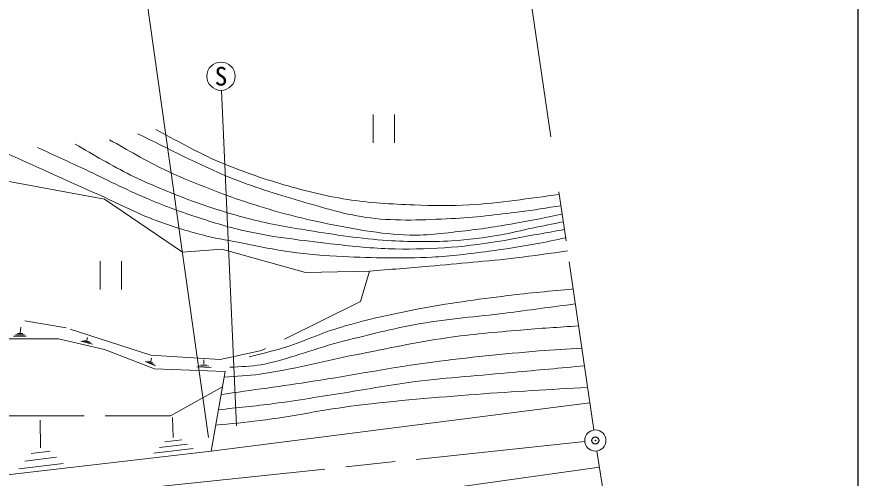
# Model space of a CAD drawing. Units: millimetres, scale not verified. Extents: x 40000 to 680000, y 20000 to 380000.
# Drawn here: x 519481 to 579000, y 281582 to 314177 of the extents above; entities that cross this region are included whole.
import ezdxf
from ezdxf.enums import TextEntityAlignment as Align

# ---------------------------------------------------------------- set-up
doc = ezdxf.new("R2010")
doc.units = ezdxf.units.MM
doc.header["$LTSCALE"] = 1000
doc.header["$PDMODE"] = 32
doc.header["$PDSIZE"] = 500
doc.linetypes.add('CHAIN', pattern=[18.5, 12, -1.5, 3.5, -1.5])
doc.linetypes.add('DASHED', pattern=[7.5, 6, -1.5])
for name, color, linetype, lineweight in [('M-BGD', 7, 'Continuous', 13), ('M-BGD-EXST', 7, 'Continuous', 13), ('M-BMK', 2, 'CHAIN', 13), ('M-BMK-SRVR', 3, 'Continuous', 13), ('M-STR-HTXT', 7, 'Continuous', 13), ('M-TTL-BAND', 7, 'Continuous', 25)]:
    doc.layers.add(name, color=color, linetype=linetype, lineweight=lineweight)
doc.layers.add('M-OTRS', color=6, linetype='Continuous')
doc.styles.add('ＭＳ ゴシック', font='')
doc.styles.get('ＭＳ ゴシック').set_extended_font_data('MS Gothic')

msp = doc.modelspace()

# ---------------------------------------------------------------- linework, layer by layer
at = {"layer": 'M-BGD'}
for p, q in [((516850, 302916), (525685, 301296)), ((525685, 301296), (531206, 297553)), ((531206, 297553), (533981, 297767)), ((533981, 297767), (539911, 296120)), ((539911, 296120), (544424, 296206)), ((519721, 291862), (519758, 292240)), ((520022, 291705), (519388, 291705)), ((519905, 291799), (519524, 291799)), ((522434, 291419), (517719, 291419)), ((520140, 291610), (519252, 291610)), ((525684, 290680), (522434, 291419)), ((524834, 291059), (524012, 291264)), ((524724, 291141), (524137, 291287)), ((524615, 291223), (524262, 291311)), ((524444, 291302), (524476, 291513)), ((529230, 289297), (525684, 290680)), ((528954, 289823), (529001, 290058)), ((532712, 289634), (532699, 289952)), ((529295, 289519), (528551, 289814)), ((529201, 289620), (528669, 289831)), ((529106, 289721), (528787, 289847)), ((534227, 289122), (529230, 289297)), ((533219, 289401), (532223, 289440)), ((533074, 289487), (532362, 289515)), ((532928, 289572), (532501, 289589)), ((533218, 283479), (534227, 289122)), ((533218, 283479), (560016, 286906)), ((530544, 284452), (530502, 285865)), ((521165, 283731), (521140, 285678)), ((531552, 283987), (529570, 283740)), ((531145, 284291), (529956, 284143)), ((518607, 281805), (533218, 283479)), ((521842, 283488), (520497, 283326)), ((531958, 283683), (529185, 283337)), ((522297, 283055), (520055, 282785)), ((522752, 282623), (519613, 282244)), ((548114, 280598), (560692, 282361))]:
    msp.add_line(p, q, dxfattribs=at)
at = {"layer": 'M-BGD', "linetype": 'DASHED'}
for p, q in [((544424, 296206), (543791, 294053)), ((543791, 294053), (536790, 290606)), ((522964, 292198), (520041, 292696)), ((528969, 290270), (522964, 292198)), ((536790, 290606), (533857, 289977)), ((533857, 289977), (528969, 290270)), ((530349, 285980), (534031, 288030)), ((510739, 285993), (530349, 285980))]:
    msp.add_line(p, q, dxfattribs=at)
at = {"layer": 'M-BGD'}
for points, knots in [([(529319, 306213), (530716, 305495), (532070, 304687), (533509, 304059), (534995, 303411), (536526, 302864), (538079, 302401), (539650, 301934), (541246, 301532), (542865, 301277), (544422, 301031), (546003, 300953), (547579, 300888), (548884, 300834), (550195, 300813), (551500, 300888), (553628, 301009), (555736, 301374), (557855, 301617)], [0, 0, 0, 0, 1, 1, 1, 2, 2, 2, 3, 3, 3, 4, 4, 4, 5, 5, 5, 6, 6, 6, 6]), ([(526037, 305491), (527339, 304784), (528602, 303997), (529945, 303369), (531803, 302501), (533721, 301753), (535667, 301106), (537439, 300517), (539244, 300013), (541073, 299636), (543117, 299214), (545186, 298822), (547272, 298756), (548592, 298715), (549909, 298915), (551221, 299064), (552451, 299203), (553673, 299400), (554893, 299612), (555952, 299795), (557002, 300028), (558057, 300237)], [0, 0, 0, 0, 1, 1, 1, 2, 2, 2, 3, 3, 3, 4, 4, 4, 5, 5, 5, 6, 6, 6, 7, 7, 7, 7]), ([(528042, 305905), (530214, 304880), (532329, 303726), (534557, 302830), (536163, 302184), (537815, 301656), (539478, 301177), (541131, 300701), (542787, 300176), (544494, 299966), (546383, 299733), (548302, 299832), (550203, 299918), (551824, 299991), (553436, 300200), (555046, 300399), (556024, 300519), (556995, 300687), (557970, 300832)], [0, 0, 0, 0, 1, 1, 1, 2, 2, 2, 3, 3, 3, 4, 4, 4, 5, 5, 5, 6, 6, 6, 6]), ([(520955, 304944), (522082, 304423), (523211, 303905), (524337, 303381), (525774, 302712), (527182, 301978), (528643, 301363), (529799, 300876), (530975, 300435), (532166, 300043), (533369, 299648), (534581, 299270), (535818, 299005), (537748, 298591), (539716, 298375), (541676, 298147), (543033, 297988), (544394, 297839), (545760, 297791), (547085, 297745), (548415, 297769), (549738, 297858), (550987, 297942), (552229, 298113), (553467, 298297), (554457, 298445), (555436, 298654), (556421, 298831), (557019, 298938), (557618, 299045), (558217, 299152)], [0, 0, 0, 0, 1, 1, 1, 2, 2, 2, 3, 3, 3, 4, 4, 4, 5, 5, 5, 6, 6, 6, 7, 7, 7, 8, 8, 8, 9, 9, 9, 10, 10, 10, 10]), ([(523613, 305174), (524920, 304450), (526191, 303657), (527534, 303002), (528872, 302349), (530248, 301768), (531647, 301253), (533086, 300723), (534551, 300255), (536038, 299879), (537386, 299538), (538760, 299301), (540132, 299081), (541981, 298785), (543838, 298503), (545706, 298380), (547212, 298281), (548726, 298265), (550233, 298351), (551399, 298418), (552559, 298580), (553711, 298774), (554461, 298900), (555197, 299099), (555941, 299254), (556672, 299407), (557405, 299549), (558137, 299696)], [0, 0, 0, 0, 1, 1, 1, 2, 2, 2, 3, 3, 3, 4, 4, 4, 5, 5, 5, 6, 6, 6, 7, 7, 7, 8, 8, 8, 9, 9, 9, 9]), ([(518525, 304641), (520754, 303640), (522984, 302638), (525213, 301637), (526587, 301020), (527925, 300318), (529333, 299785), (530402, 299380), (531500, 299052), (532607, 298766), (533437, 298552), (534283, 298411), (535125, 298248), (536352, 298009), (537576, 297743), (538815, 297575), (540060, 297405), (541314, 297296), (542569, 297235), (544657, 297135), (546752, 297096), (548840, 297198), (550186, 297264), (551525, 297443), (552862, 297616), (553981, 297761), (555096, 297935), (556206, 298135), (556908, 298262), (557604, 298423), (558303, 298566)], [0, 0, 0, 0, 1, 1, 1, 2, 2, 2, 3, 3, 3, 4, 4, 4, 5, 5, 5, 6, 6, 6, 7, 7, 7, 8, 8, 8, 9, 9, 9, 10, 10, 10, 10]), ([(544424, 296206), (545840, 296325), (547256, 296436), (548671, 296562), (550715, 296745), (552762, 296908), (554802, 297144), (556017, 297284), (557227, 297474), (558439, 297639)], [0, 0, 0, 0, 1, 1, 1, 2, 2, 2, 3, 3, 3, 3]), ([(535907, 290155), (536689, 290358), (537481, 290526), (538253, 290764), (539673, 291200), (541026, 291842), (542452, 292262), (544204, 292780), (545992, 293174), (547787, 293519), (549907, 293927), (552050, 294209), (554192, 294478), (555735, 294673), (557286, 294794), (558834, 294953)], [0, 0, 0, 0, 1, 1, 1, 2, 2, 2, 3, 3, 3, 4, 4, 4, 5, 5, 5, 5]), ([(534557, 289414), (535294, 289476), (536040, 289467), (536767, 289601), (538623, 289941), (540382, 290689), (542210, 291161), (544143, 291660), (546081, 292155), (548047, 292501), (550024, 292850), (552033, 292987), (554024, 293242), (555680, 293453), (557334, 293677), (558989, 293895)], [0, 0, 0, 0, 1, 1, 1, 2, 2, 2, 3, 3, 3, 4, 4, 4, 5, 5, 5, 5]), ([(534154, 288714), (534994, 288785), (535840, 288808), (536675, 288927), (538955, 289253), (541188, 289859), (543449, 290299), (545594, 290716), (547730, 291184), (549892, 291499), (551621, 291750), (553365, 291894), (555106, 292048), (556474, 292169), (557847, 292244), (559217, 292342)], [0, 0, 0, 0, 1, 1, 1, 2, 2, 2, 3, 3, 3, 4, 4, 4, 5, 5, 5, 5]), ([(533935, 287488), (536097, 287801), (538262, 288097), (540423, 288427), (543253, 288858), (546066, 289411), (548904, 289786), (551398, 290116), (553904, 290354), (556411, 290570), (557421, 290658), (558435, 290708), (559447, 290777)], [0, 0, 0, 0, 1, 1, 1, 2, 2, 2, 3, 3, 3, 4, 4, 4, 4]), ([(533743, 286413), (535046, 286559), (536353, 286679), (537654, 286852), (539335, 287074), (541006, 287361), (542682, 287620), (544349, 287877), (546008, 288192), (547681, 288402), (549987, 288691), (552308, 288842), (554622, 289058), (556292, 289214), (557962, 289365), (559632, 289518)], [0, 0, 0, 0, 1, 1, 1, 2, 2, 2, 3, 3, 3, 4, 4, 4, 5, 5, 5, 5]), ([(533549, 285332), (534587, 285436), (535628, 285513), (536663, 285646), (538959, 285941), (541227, 286431), (543525, 286717), (546335, 287067), (549160, 287283), (551983, 287504), (554604, 287708), (557231, 287836), (559855, 288002)], [0, 0, 0, 0, 1, 1, 1, 2, 2, 2, 3, 3, 3, 4, 4, 4, 4])]:
    msp.add_open_spline(points, degree=3, knots=knots, dxfattribs=at)
at = {"layer": 'M-BGD-EXST'}
for p, q in [((533969, 308982), (535021, 285284)), ((544688, 307285), (544688, 305285)), ((546188, 307285), (546188, 305285)), ((525377, 296904), (525377, 294904)), ((526877, 296904), (526877, 294904))]:
    msp.add_line(p, q, dxfattribs=at)
msp.add_circle((533925, 309981), 1000, dxfattribs=at)
at = {"layer": 'M-BMK'}
for p, q in [((560298, 284985), (557621, 303204)), ((559661, 284164), (509934, 278922)), ((560521, 283501), (565796, 249205))]:
    msp.add_line(p, q, dxfattribs=at)
at = {"layer": 'M-BMK-SRVR'}
msp.add_circle((560407, 284243), 750, dxfattribs=at)
at = {"layer": 'M-OTRS'}
msp.add_point((560407, 284243), dxfattribs=at)
msp.add_point((560407, 284243), dxfattribs=at)
at = {"layer": 'M-STR-HTXT'}
for p, q in [((557252, 305698), (555156, 319966)), ((533031, 284445), (528512, 316585))]:
    msp.add_line(p, q, dxfattribs=at)
at = {"layer": 'M-TTL-BAND'}
msp.add_line((579000, 20000), (579000, 370000), dxfattribs=at)

# ---------------------------------------------------------------- texts
at = {"layer": 'M-BGD-EXST', "style": 'ＭＳ ゴシック'}
msp.add_text('S', height=1320, dxfattribs=at).set_placement((533925, 309981), align=Align.MIDDLE_CENTER)

doc.saveas('drawing.dxf')
